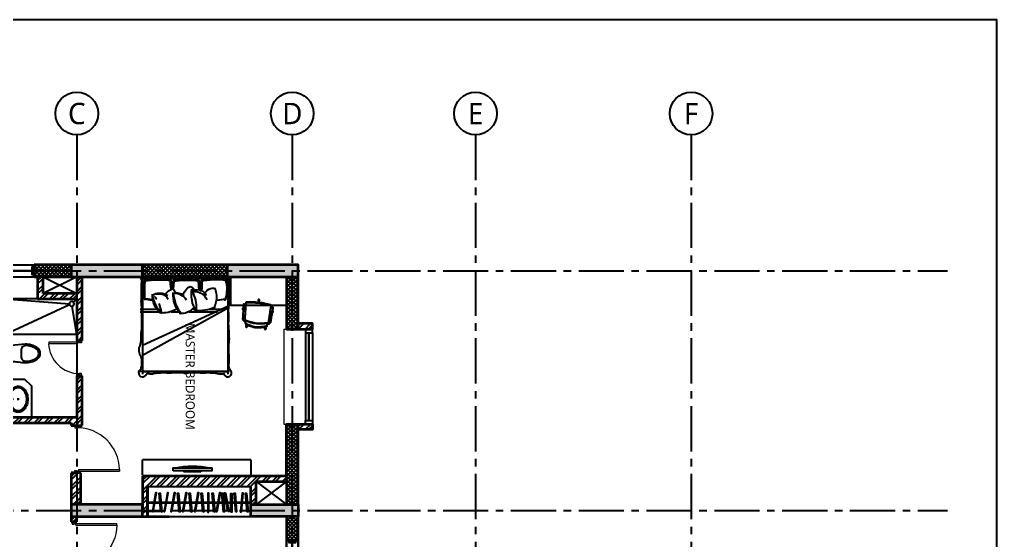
# Model space of a CAD drawing. Header units: millimetres. Extents: x -2409243 to -2334937, y -643723 to -441957.
# Drawn here: x -2355516 to -2334937, y -459848 to -448873 of the extents above; entities that cross this region are included whole.
import ezdxf
from ezdxf.enums import TextEntityAlignment as Align

# ---------------------------------------------------------------- set-up
doc = ezdxf.new("R2010")
doc.units = ezdxf.units.MM
doc.header["$MEASUREMENT"] = 0
doc.linetypes.add('CENTER2', pattern=[28.575, 19.05, -3.175, 3.175, -3.175])
for name, color, linetype in [('A-Anno-Grid Lines', 154, 'Continuous'), ('A-Sanitory', 181, 'Continuous'), ('A-Wall Patt', 8, 'Continuous'), ('A-Window', 4, 'Continuous'), ('Anno_Labels', 7, 'Continuous'), ('S-Conc Patt', 9, 'Continuous'), ('TAGS', 7, 'Continuous')]:
    doc.layers.add(name, color=color, linetype=linetype)
for name, color, linetype, lineweight in [('A-Detail Lines', 8, 'Continuous', 25), ('A-Door', 4, 'Continuous', 9), ('A-DTLS-Elevation', 4, 'Continuous', 25), ('A-Wall Ele', 3, 'Continuous', 20), ('A-Wall Sec', 1, 'Continuous', 30), ('COL', 15, 'Continuous', 25), ('S-Concrete', 40, 'Continuous', 30)]:
    doc.layers.add(name, color=color, linetype=linetype, lineweight=lineweight)
doc.layers.add('I-Furniture', color=7, linetype='Continuous', lineweight=25, true_color=0xd17000)
doc.styles.get("Standard").update_dxf_attribs({"font": 'trebuc.ttf'})
pattern_1 = [(225, (-1525842.595, -761258.91), (39.7747564, -39.7747564), []), (315, (-1525842.595, -761258.91), (39.7747564, 39.7747564), [])]
pattern_2 = [(45, (-2351525.57, -482025.75), (-106.066, 106.066), []), (45, (-2351454.86, -482025.75), (-106.066, 106.066), [])]
pattern_3 = [(45, (-2351525.57, -482115.75), (-106.066, 106.066), []), (45, (-2351454.86, -482115.75), (-106.066, 106.066), [])]

# ---------------------------------------------------------------- blocks, each defined once
blk = doc.blocks.new('Cols Residences')
at = {"layer": 'S-Conc Patt'}
for points in [[(4778, -10749), (5028, -10749), (5028, -9249), (4778, -9249)], [(9828, -10749), (10078, -10749), (10078, -9249), (9828, -9249)], [(9828, -14029), (10078, -14029), (10078, -12529), (9828, -12529)], [(5028, -13029), (5028, -14029), (4778, -14029), (4778, -13029)]]:
    blk.add_hatch(color=256, dxfattribs=at).paths.add_polyline_path(points)
at = {"layer": 'S-Concrete', "lineweight": 35}
for points in [[(4778, -10749), (5028, -10749), (5028, -9249), (4778, -9249)], [(9828, -10749), (10078, -10749), (10078, -9249), (9828, -9249)], [(9828, -14029), (10078, -14029), (10078, -12529), (9828, -12529)], [(5028, -13029), (5028, -14029), (4778, -14029), (4778, -13029)]]:
    blk.add_lwpolyline(points, close=True, dxfattribs=at)
blk = doc.blocks.new('Win 2000 @ 300W')
at = {"layer": 'A-Window', "color": 2, "lineweight": 30}
blk.add_line((1950, -125), (50, -125), dxfattribs=at)
at = {"layer": 'A-Window'}
for points in [[(2000, 0), (0, 0)], [(0, -50), (50, -50), (50, -200), (0, -200)], [(2000, -50), (1950, -50), (1950, -200), (2000, -200)], [(2000, -250), (0, -250)]]:
    blk.add_lwpolyline(points, dxfattribs=at)
blk = doc.blocks.new('Bay Win Rec')
at = {"layer": 'A-Wall Ele'}
for points in [[(27370, -13729), (29370, -13729)], [(27370, -13729), (27370, -13779)], [(29370, -13729), (29370, -13779)]]:
    blk.add_lwpolyline(points, dxfattribs=at)
at = {"layer": 'A-Window'}
for p, q in [((27445, -14179), (29295, -14179)), ((27445, -14329), (29295, -14329))]:
    blk.add_line(p, q, dxfattribs=at)
at = {"layer": 'A-Window', "color": 2, "lineweight": 30}
blk.add_line((29295, -14254), (27445, -14254), dxfattribs=at)
at = {"layer": 'A-Window'}
for points in [[(27370, -14179), (27445, -14179), (27445, -14329), (27370, -14329)], [(29370, -14179), (29295, -14179), (29295, -14329), (29370, -14329)]]:
    blk.add_lwpolyline(points, dxfattribs=at)
blk = doc.blocks.new('ABL_Door_S - 750 x 2100-5-3 Second Floor Lvl')
at = {"layer": 'A-Door', "color": 5, "lineweight": 18}
for p, q in [((-375, 38), (-325, 38)), ((-375, -38), (-375, 38)), ((-325, 38), (-325, -3)), ((325, 38), (325, -3)), ((375, 38), (325, 38)), ((375, -38), (375, 38)), ((-375, -38), (-340, -38)), ((-340, -3), (-325, -3)), ((-340, -38), (-340, -3)), ((-340, -38), (-340, -652)), ((-305, -38), (-340, -38)), ((-305, -38), (-305, -652)), ((340, -3), (325, -3)), ((340, -38), (340, -3)), ((375, -38), (340, -38))]:
    blk.add_line(p, q, dxfattribs=at)
blk.add_lwpolyline([(-340, -652), (-305, -652)], dxfattribs=at)
at = {"layer": 'A-Door', "lineweight": 18}
blk.add_arc((-325, -3), 650, 271.7632, 0, dxfattribs=at)
blk = doc.blocks.new('ABL_Door_S - 1000 x 2100-11-3 Second Floor Lvl')
at = {"layer": 'A-Door', "color": 5}
for p, q in [((-500, 38), (-450, 38)), ((-500, -38), (-500, 38)), ((-450, 38), (-450, -3)), ((450, 38), (450, -3)), ((500, 38), (450, 38)), ((500, -38), (500, 38)), ((-500, -38), (-465, -38)), ((-465, -3), (-450, -3)), ((-465, -38), (-465, -3)), ((-430, -38), (-465, -38)), ((465, -3), (450, -3)), ((465, -38), (465, -3)), ((500, -38), (465, -38))]:
    blk.add_line(p, q, dxfattribs=at)
at = {"layer": 'A-Door', "color": 5, "lineweight": 18}
for p, q in [((-465, -38), (-465, -902)), ((-430, -38), (-430, -902)), ((-430, -902), (-465, -902))]:
    blk.add_line(p, q, dxfattribs=at)
at = {"layer": 'A-Door'}
blk.add_arc((-450, -3), 900, 271.2733, 0, dxfattribs=at)
blk = doc.blocks.new('Toilet Win')
at = {"layer": 'A-Window', "color": 2, "lineweight": 30}
blk.add_line((22742, -8048), (22742, -8548), dxfattribs=at)
at = {"layer": 'A-Window'}
for points in [[(22617, -7998), (22617, -8598)], [(22667, -7998), (22667, -8048), (22817, -8048), (22817, -7998)], [(22867, -7998), (22867, -8598)], [(22667, -8598), (22667, -8548), (22817, -8548), (22817, -8598)]]:
    blk.add_lwpolyline(points, dxfattribs=at)
blk = doc.blocks.new('Grid Head')
blk.add_circle((0, 0), 3)
at = {"layer": 'Anno_Labels'}
blk.add_attdef('GRID_NAME', text='', height=3, dxfattribs=at).set_placement((0, 0), align=Align.MIDDLE_CENTER)
blk = doc.blocks.new('Grid Residences')
at = {"layer": 'A-Anno-Grid Lines', "linetype": 'CENTER2', "ltscale": 50}
for p, q in [((4903, 2923), (4903, -27704)), ((9953, 2923), (9953, -27704)), ((12818, -9364), (-37818, -9364)), ((12818, -13904), (-37818, -13904)), ((12818, -17764), (-37818, -17764)), ((12818, -22304), (-37818, -22304))]:
    blk.add_line(p, q, dxfattribs=at)
ref = blk.add_blockref('Grid Head', (13268, -9364), dxfattribs=dict(xscale=150, yscale=150, zscale=150, rotation=270))
ref.add_attrib('GRID_NAME', 'C', dxfattribs={"height": 450, "rotation": 270}).set_placement((13268, -9364), align=Align.MIDDLE_CENTER)
ref = blk.add_blockref('Grid Head', (13268, -13904), dxfattribs=dict(xscale=150, yscale=150, zscale=150, rotation=270))
ref.add_attrib('GRID_NAME', 'D', dxfattribs={"height": 450, "rotation": 270}).set_placement((13268, -13904), align=Align.MIDDLE_CENTER)
ref = blk.add_blockref('Grid Head', (13268, -17764), dxfattribs=dict(xscale=150, yscale=150, zscale=150, rotation=270))
ref.add_attrib('GRID_NAME', 'E', dxfattribs={"height": 450, "rotation": 270}).set_placement((13268, -17764), align=Align.MIDDLE_CENTER)
ref = blk.add_blockref('Grid Head', (13268, -22304), dxfattribs=dict(xscale=150, yscale=150, zscale=150, rotation=270))
ref.add_attrib('GRID_NAME', 'F', dxfattribs={"height": 450, "rotation": 270}).set_placement((13268, -22304), align=Align.MIDDLE_CENTER)
blk = doc.blocks.new('s5')
at = {"layer": 'A-Detail Lines'}
for p, q in [((-39900, 54612), (-39550, 55322)), ((-39900, 55322), (-39550, 54612))]:
    blk.add_line(p, q, dxfattribs=at)
blk = doc.blocks.new('s6')
at = {"layer": 'A-Detail Lines'}
for p, q in [((-35585, 50832), (-35100, 50197)), ((-35585, 50197), (-35100, 50832))]:
    blk.add_line(p, q, dxfattribs=at)
blk = doc.blocks.new('Sink TOILET')
for points in [[(1123786, -93318, -0.12976), (1123805, -93245, -0.106426), (1123866, -93176, -0.084431), (1123952, -93133, -0.073534), (1124061, -93117, -0.073534), (1124169, -93133, -0.084431), (1124255, -93176, -0.106426), (1124316, -93245, -0.12976), (1124336, -93318, -0.12976), (1124316, -93391, -0.106426), (1124255, -93460, -0.084431), (1124169, -93503, -0.073534), (1124061, -93519, -0.073534), (1123952, -93503, -0.084431), (1123866, -93460, -0.106426), (1123805, -93391, -0.12976)], [(1123815, -93318, -0.12976), (1123830, -93259, -0.106426), (1123883, -93199, -0.084431), (1123960, -93161, -0.073534), (1124061, -93146, -0.073534), (1124161, -93161, -0.084431), (1124238, -93199, -0.106426), (1124291, -93259, -0.12976), (1124307, -93318, -0.12976), (1124291, -93377, -0.106426), (1124238, -93437, -0.084431), (1124161, -93475, -0.073534), (1124061, -93490, -0.073534), (1123960, -93475, -0.084431), (1123883, -93437, -0.106426), (1123830, -93377, -0.12976)]]:
    blk.add_lwpolyline(points, format="xyb", close=True)
for radius in [17.8, 12.2]:
    blk.add_circle((1124061, -93182), radius)
at = {"layer": 'A-Detail Lines'}
for points in [[(1124041, -93318), (1124081, -93318)], [(1124061, -93338), (1124061, -93298)]]:
    blk.add_lwpolyline(points, dxfattribs=at)
blk = doc.blocks.new('Arrsng 2')
at = {"layer": 'A-Sanitory'}
for points in [[(-3869, -15557), (-4162, -15527, -0.384412), (-4184, -15502), (-4184, -15222, -0.383904), (-4162, -15197, -0.001434), (-3871, -15167, -0.140641), (-3624, -15237, -0.259738), (-3554, -15362, -0.259738), (-3624, -15487, -0.139471)], [(-3959, -15427), (-3959, -15297, -0.422961), (-3856, -15197, -0.13189), (-3640, -15262, -0.259738), (-3584, -15362, -0.259738), (-3640, -15462, -0.13189), (-3856, -15527, -0.422961)]]:
    blk.add_lwpolyline(points, format="xyb", close=True, dxfattribs=at)
blk.add_arc((-3868, -15192), 25, 89.84, 95.7189, dxfattribs=at)
blk = doc.blocks.new('Bt 01')
at = {"layer": 'A-Detail Lines'}
for points in [[(-2936, -16385), (-4284, -15762)], [(-2784, -15762), (-2882, -16357)], [(-4284, -16512), (-2940, -16410)], [(-2855, -16441), (-2784, -16512)]]:
    blk.add_lwpolyline(points, dxfattribs=at)
at = {"layer": 'A-Sanitory', "ltscale": 0.5}
blk.add_lwpolyline([(-3734, -14012), (-3734, -14671), (-3876, -14812), (-4284, -14812)], dxfattribs=at)
at = {"layer": 'A-Sanitory'}
for points in [[(-4184, -14812), (-4184, -15762)], [(-4184, -15762), (-4284, -15762)], [(-2784, -15762), (-4284, -15762)], [(-3609, -16512), (-4284, -16512)]]:
    blk.add_lwpolyline(points, dxfattribs=at)
blk.add_circle((-2890, -16406), 50, dxfattribs=at)
at = {"layer": 'A-Detail Lines'}
blk.add_blockref('Arrsng 2', (0, 0), dxfattribs=at)
at = {"layer": 'A-Sanitory', "ltscale": 0.5, "xscale": -1, "rotation": 90}
blk.add_blockref('Sink TOILET', (-97335, 1109663), dxfattribs=at)
blk = doc.blocks.new('A$C6B7C0178')
at = {"layer": 'I-Furniture', "linetype": 'ByBlock'}
for p, q in [((2130, 906), (89, 906)), ((148, 942), (148, -944)), ((1495, 932), (486, -894)), ((1527, 932), (697, -894)), ((2098, 942), (2098, -944)), ((1396, 685), (1396, 83)), ((1450, 813), (1450, 507)), ((1450, 206), (1450, 167)), ((1396, -131), (1396, -288)), ((1396, -540), (1396, -944)), ((1450, -582), (1450, -944)), ((2130, -894), (89, -894))]:
    blk.add_line(p, q, dxfattribs=at)
at = {"layer": 'I-Furniture', "color": 0, "linetype": 'ByBlock'}
for points in [[(533, 921, 0.045167), (333, 927, -0.080578), (229, 922, 0.238231), (242, 929, -0.211134), (199, 947, 0.329446), (66, 965, 0.37589), (31, 886, 0.123892), (75, 829, -1.08815), (96, 825, 0.141351), (99, 687, -0.036442), (115, 543, -0.046791), (113, 428, 0.023628), (115, 321, -0.055897), (113, 64, 0.053528), (105, 21, 0.053528), (113, -22, -0.055897), (115, -279, 0.026973), (113, -372, -0.036947), (115, -518, -0.036442), (99, -662, 0.219023), (96, -751, -0.342539), (75, -818, 0.123892), (31, -875, 0.37589), (66, -953, 0.329446), (199, -935, -0.211134), (242, -917, 0.238231), (229, -910, -0.06219), (364, -905, -0.218233), (487, -940, 0.123513), (593, -963, 0.129887), (695, -941, -0.095063), (836, -920, 0.016498), (995, -914, -0.039412), (1214, -905, 0.025508), (1378, -905, -0.038458), (1509, -908, 0.058958), (1655, -915, 0.00267), (1898, -910, 0.015571), (2092, -907)], [(836, 931, -0.037552), (533, 921)], [(2092, 919, 0.015571), (1898, 922, 0.00267), (1655, 927, 0.058958), (1509, 920, -0.038458), (1378, 917, 0.025508), (1214, 917, -0.039412), (995, 925, 0.016498), (836, 931)]]:
    blk.add_lwpolyline(points, format="xyb", dxfattribs=at)
at = {"layer": 'I-Furniture', "linetype": 'ByBlock'}
for centre, radius, start, end in [((1868, 489), 413, 57.51, 123.8336), ((-5561, 1718), 7288, 351.7812, 353.3958), ((581, 646), 1504, 347.8698, 8.7941), ((1569, 211), 264, 348.0413, 70.8342), ((1498, -462), 700, 61.0456, 94.1497), ((2088, -2734), 3094, 90.1063, 94.3312), ((2057, 1293), 1004, 259.589, 272.0447), ((-922, 93), 2993, 353.3146, 4.0301), ((1531, -205), 264, 353.1541, 62.0001), ((1909, 748), 992, 237.3804, 263.3034), ((1538, -558), 249, 329.3706, 56.8919), ((2046, -1017), 783, 87.8261, 101.4767), ((2039, 491), 792, 259.1667, 273.123), ((-47, -536), 2125, 351.3474, 6.9362), ((1859, 24), 706, 227.3201, 261.4624), ((1328, -1127), 631, 66.2982, 83.8539), ((1328, -1127), 631, 49.9508, 56.951), ((442, -864), 1236, 0.5029, 8.0813), ((1857, 1187), 2032, 264.0935, 276.4707)]:
    blk.add_arc(centre, radius, start, end, dxfattribs=at)
at = {"layer": 'I-Furniture', "color": 0, "linetype": 'ByBlock'}
for centre, radius, start, end in [((2517, 631), 873, 165.3177, 177.3751), ((1880, 180), 703, 73.9263, 107.1409), ((890, 621), 1207, 347.2408, 11.1902), ((2130, 320), 702, 153.0538, 189.663), ((1716, 122), 545, 69.3026, 116.5026), ((1698, 597), 204, 291.4295, 14.3652), ((1653, 253), 221, 324.1671, 63.8421), ((1774, 803), 664, 238.6542, 279.1977), ((1858, 1940), 1599, 269.1536, 277.5533), ((1872, -784), 1100, 79.5301, 89.934), ((528, 56), 1563, 349.1717, 8.8688), ((1721, -83), 355, 128.7278, 185.6813), ((1644, 283), 343, 285.4018, 329.7122), ((1828, 86), 114, 12.1757, 68.3207), ((1755, 327), 572, 225.5269, 275.813), ((1943, -478), 564, 148.1221, 185.9522), ((1532, -185), 274, 346.3296, 38.0812), ((1797, -297), 95.5, 30.1134, 85.8974), ((1499, -531), 301, 328.6569, 34.6491), ((1689, -223), 198, 289.1335, 355.0933), ((1873, -1052), 782, 75.3434, 88.3876), ((1867, 804), 1059, 271.8337, 280.6945), ((1000, -558), 1102, 344.9748, 13.7789), ((1724, -259), 422, 212.3262, 277), ((2608, -615), 962, 184.2269, 193.5763), ((1876, 64), 926, 257.3175, 281.7435)]:
    blk.add_arc(centre, radius, start, end, dxfattribs=at)
blk = doc.blocks.new('executive study table')
at = {"layer": 'I-Furniture'}
for p, q in [((-171, 533), (-152, 534)), ((-155, 571), (-133, 572)), ((-140, 567), (-139, 571)), ((-171, 7), (-152, 6)), ((-155, -30), (-133, -32)), ((-140, -27), (-139, -31))]:
    blk.add_line(p, q, dxfattribs=at)
for points in [[(-509, 270, -0.04406), (-503, 336, -0.026544), (-480, 437), (-506, 458, -3.638528), (-496, 470), (-474, 457, -0.010397), (-461, 495, -0.318214), (-452, 502, 0.043075), (-444, 502, 0.035302), (-412, 510, 0.013054), (-403, 513, -0.140274), (-393, 546, -0.187796), (-364, 568, -0.087841), (-327, 571, 0.059908), (-291, 573, -0.051364), (-254, 575), (-196, 578), (-157, 580, -1), (-129, 582), (-95, 584), (-77, 585, -0.040528), (-61, 585, 0.019703), (-50, 584, -0.367951), (-46, 580, -0.076399), (-46, 574, -0.223629), (-48, 571, -0.09063), (-48, 571, 0.435593), (-49, 571), (-50, 566, 0.041397), (-52, 552, 0.005779), (-52, 542, 0.01447), (-52, 538), (-15, 540, -0.416429), (3, 524, -0.025896), (23, 280), (60, 277, -3.543521), (59, 262), (23, 262, -0.026019), (3, 16, -0.416429), (-15, 0), (-52, 2, 0.01447), (-52, -2, 0.005779), (-52, -12, 0.041397), (-50, -26), (-49, -31, 0.435593), (-48, -31, -0.09063), (-48, -31, -0.223629), (-46, -34, -0.076399), (-46, -40, -0.367951), (-50, -44, 0.019703), (-61, -44, -0.040528), (-77, -45), (-95, -44), (-129, -42, -1), (-157, -40), (-196, -38), (-254, -35, -0.051364), (-291, -33, 0.059908), (-327, -31, -0.087841), (-364, -28, -0.187796), (-393, -6, -0.140274), (-403, 27, 0.013054), (-412, 30, 0.035302), (-444, 38, 0.043075), (-452, 39, -0.318214), (-461, 45, -0.010397), (-474, 84), (-496, 71, -3.638528), (-506, 82), (-480, 103, -0.026544), (-503, 204, -0.04406)], [(-499, 270, 0.04406), (-494, 206, 0.042095), (-452, 49, -0.042637), (-443, 48, -0.035302), (-409, 40, -0.026112), (-389, 32, 0.070764), (-375, 28), (-352, 25, 0.002232), (-338, 25), (-15, 10, 0.431435), (-7, 17, 0.026929), (13, 270, 0.026929), (-7, 523, 0.431435), (-15, 530), (-338, 515, 0.002232), (-352, 515), (-375, 512, 0.070764), (-389, 508, -0.026112), (-409, 500, -0.035302), (-443, 492, -0.042637), (-452, 492, 0.042095), (-494, 335, 0.04406)], [(-155, 571), (-171, 533), (-339, 525, 0.002292), (-353, 525), (-377, 522, 0.066419), (-392, 517, -0.120179), (-385, 541, -0.187796), (-362, 558, -0.087841), (-328, 561, 0.059908), (-289, 563, -0.052112), (-254, 565), (-195, 568)], [(-152, 534), (-62, 538, -0.01546), (-62, 542, -0.005779), (-62, 552, -0.041397), (-59, 569), (-58, 573, -0.044554), (-58, 574, -0.006403), (-62, 575, 0.040528), (-77, 575), (-94, 574), (-133, 572, -0.154174), (-140, 567)], [(-155, -30), (-171, 7), (-339, 15, -0.002292), (-353, 15), (-377, 19, -0.066419), (-392, 23, 0.120179), (-385, -1, 0.187796), (-362, -18, 0.087841), (-328, -21, -0.059908), (-289, -23, 0.052112), (-254, -25), (-195, -28)], [(-152, 6), (-62, 2, 0.01546), (-62, -2, 0.005779), (-62, -12, 0.041397), (-59, -28), (-58, -32, 0.044554), (-58, -34, 0.006403), (-62, -34, -0.040528), (-77, -35), (-94, -34), (-133, -32, 0.154174), (-140, -27)]]:
    blk.add_lwpolyline(points, format="xyb", close=True, dxfattribs=at)
for points in [[(-496, 470), (-505, 475, 0.915293), (-514, 464), (-506, 458)], [(-385, 39, -0.074007), (-425, 270, -0.074007), (-385, 501)], [(-376, 42, -0.073942), (-415, 270, -0.073942), (-376, 498)], [(23, 270, -0.000012), (23, 270, -0.000012)], [(60, 277), (69, 277, -0.745022), (68, 262), (59, 262)], [(-496, 71), (-505, 65, -0.915293), (-514, 77), (-506, 82)]]:
    blk.add_lwpolyline(points, format="xyb", dxfattribs=at)
for points in [[(-157, 580), (-129, 582)], [(-157, -40), (-129, -42)]]:
    blk.add_lwpolyline(points, dxfattribs=at)
at = {"layer": 'I-Furniture', "elevation": -950}
blk.add_lwpolyline([(24, 262, 0.001894), (23, 280, 0.000296)], format="xyb", dxfattribs=at)
blk = doc.blocks.new('A$C52E23077')
at = {"layer": 'I-Furniture'}
blk.add_lwpolyline([(23, -583), (85, -583), (85, 227), (23, 227)], close=True, dxfattribs=at)
at = {"layer": 'I-Furniture', "linetype": 'ByBlock'}
blk.add_lwpolyline([(3, 0), (2, -356), (23, -356), (24, 0)], close=True, dxfattribs=at)
blk.add_arc((-1595, -177), 1719, 347.7599, 12.1509, dxfattribs=at)
blk = doc.blocks.new('wardrobe')
at = {"layer": 'I-Furniture', "lineweight": 35}
blk.add_line((-837981, 264481), (-837606, 264481), dxfattribs=at)
at = {"layer": 'I-Furniture', "linetype": 'Continuous'}
for p, q in [((-837941, 262316), (-837941, 264481)), ((-837931, 262316), (-837931, 264481))]:
    blk.add_line(p, q, dxfattribs=at)
for points in [[(-838231, 262316), (-838231, 264481), (-837606, 264481), (-837606, 262316)], [(-838137, 264405), (-837739, 264370), (-837737, 264390), (-838135, 264425)], [(-838137, 264283), (-837739, 264318), (-837737, 264298), (-838135, 264263)], [(-838144, 264060), (-837744, 264060), (-837744, 264080), (-838144, 264080)], [(-838137, 264165), (-837739, 264130), (-837737, 264150), (-838135, 264184)], [(-838137, 263905), (-837739, 263870), (-837737, 263890), (-838135, 263925)], [(-838128, 263998), (-837734, 263929), (-837731, 263948), (-838125, 264018)], [(-838128, 263775), (-837734, 263844), (-837731, 263825), (-838125, 263755)], [(-838137, 263701), (-837739, 263666), (-837737, 263686), (-838135, 263721)], [(-838138, 263597), (-837738, 263597), (-837738, 263577), (-838138, 263577)], [(-838137, 263473), (-837739, 263438), (-837737, 263458), (-838135, 263493)], [(-838137, 263217), (-837739, 263182), (-837737, 263202), (-838135, 263237)], [(-838128, 263317), (-837734, 263386), (-837731, 263366), (-838125, 263297)], [(-838128, 263064), (-837734, 263134), (-837731, 263114), (-838125, 263045)], [(-838137, 262975), (-837739, 262940), (-837737, 262960), (-838135, 262995)], [(-838128, 262818), (-837734, 262887), (-837731, 262868), (-838125, 262798)], [(-838137, 262585), (-837739, 262550), (-837737, 262570), (-838135, 262605)], [(-838128, 262674), (-837734, 262744), (-837731, 262724), (-838125, 262655)], [(-838128, 262428), (-837734, 262497), (-837731, 262478), (-838125, 262408)]]:
    blk.add_lwpolyline(points, close=True, dxfattribs=at)

msp = doc.modelspace()

# ---------------------------------------------------------------- hatches: boundary and pattern name
at = {"layer": 'A-Wall Patt'}
h = msp.add_hatch(dxfattribs=at)
h.set_pattern_fill('ANSI37', color=256, scale=450, angle=180, style=0)
h.set_pattern_definition(pattern_1)
h.paths.add_polyline_path([(-2355209.9, -454292.8), (-2354424.9, -454292.8), (-2354424.9, -454042.8), (-2355209.9, -454042.8)])
h = msp.add_hatch(dxfattribs=at)
h.set_pattern_fill('ANSI37', color=256, scale=450, angle=180, style=0)
h.set_pattern_definition(pattern_1)
h.paths.add_polyline_path([(-2351144.9, -454292.8), (-2351144.9, -454042.8), (-2352924.9, -454042.8), (-2352924.9, -454292.8)])
h = msp.add_hatch(dxfattribs=at)
h.set_pattern_fill('ANSI32', color=256, scale=400, style=0)
h.set_pattern_definition(pattern_3)
h.paths.add_polyline_path([(-2355809.9, -454293.8), (-2355924.9, -454293.8), (-2355924.9, -457422.8), (-2355694.9, -457422.8), (-2355694.9, -457372.8), (-2354424.9, -457372.8), (-2354424.9, -457422.8), (-2354194.9, -457422.8), (-2354194.9, -456382.8), (-2354309.9, -456382.8), (-2354309.9, -457257.8), (-2355809.9, -457257.8)])
h = msp.add_hatch(dxfattribs=at)
h.set_pattern_fill('ANSI32', color=256, scale=400, style=0)
h.set_pattern_definition([(45, (-1525842.6, -761258.91), (-106.066017, 106.066017), []), (45, (-1525771.88, -761258.91), (-106.066017, 106.066017), [])])
h.paths.add_polyline_path([(-2355019.9, -454293.8), (-2355134.9, -454293.8), (-2355134.9, -454757.8), (-2354309.9, -454757.8), (-2354309.9, -455632.8), (-2354194.9, -455632.8), (-2354194.9, -454292.8), (-2354309.9, -454292.8), (-2354309.9, -454642.8), (-2355019.9, -454642.8)])
h = msp.add_hatch(dxfattribs=at)
h.set_pattern_fill('ANSI37', color=256, scale=450, angle=180, style=0)
h.set_pattern_definition(pattern_1)
h.paths.add_polyline_path([(-2349894.9, -455395.3), (-2349644.9, -455395.3), (-2349644.9, -454292.8), (-2349894.9, -454292.8)])
h = msp.add_hatch(dxfattribs=at)
h.set_pattern_fill('ANSI32', color=256, scale=400, style=0)
h.set_pattern_definition(pattern_2)
h.paths.add_polyline_path([(-2349643.9, -455280.3), (-2349643.9, -455395.3), (-2349344.9, -455395.3), (-2349344.9, -455280.3)])
h = msp.add_hatch(dxfattribs=at)
h.set_pattern_fill('ANSI37', color=256, scale=450, angle=180, style=0)
h.set_pattern_definition(pattern_1)
h.paths.add_polyline_path([(-2349894.9, -457395.3), (-2349894.9, -459092.8), (-2349644.9, -459092.8), (-2349644.9, -457395.3)])
h = msp.add_hatch(dxfattribs=at)
h.set_pattern_fill('ANSI32', color=256, scale=400, style=0)
h.set_pattern_definition(pattern_2)
h.paths.add_polyline_path([(-2349643.9, -457395.3), (-2349643.9, -457510.3), (-2349344.9, -457510.3), (-2349344.9, -457395.3)])
h = msp.add_hatch(dxfattribs=at)
h.set_pattern_fill('ANSI32', color=256, scale=400, style=0)
h.set_pattern_definition(pattern_3)
h.paths.add_polyline_path([(-2354224.9, -458422.8), (-2354424.9, -458422.8), (-2354424.9, -459092.8), (-2354224.9, -459092.8)])
h = msp.add_hatch(dxfattribs=at)
h.set_pattern_fill('ANSI32', color=256, scale=400, style=0)
h.set_pattern_definition([(45, (-1817586.74, -2221056.54), (-106.066017, 106.066017), []), (45, (-1817516.03, -2221056.54), (-106.066017, 106.066017), [])])
h.paths.add_polyline_path([(-2349895.3, -458492.8), (-2349895.3, -458607.8), (-2350530.3, -458607.8), (-2350530.3, -459092.8), (-2350645.3, -459092.8), (-2350645.3, -458717.8), (-2352819.3, -458717.8), (-2352819.3, -459342.8), (-2352925.3, -459342.8), (-2352925.3, -459092.8), (-2352925.3, -458492.8)])
h = msp.add_hatch(dxfattribs=at)
h.set_pattern_fill('ANSI32', color=256, scale=400, style=0)
h.set_pattern_definition([(45, (-2483823.14, -482115.75), (-106.06602, 106.06602), []), (45, (-2483752.43, -482115.75), (-106.06602, 106.06602), [])])
h.paths.add_polyline_path([(-2354424.9, -459342.8), (-2354424.9, -459457.8), (-2354309.9, -459457.8), (-2354309.9, -459342.8)], flags=0)
h = msp.add_hatch(dxfattribs=at)
h.set_pattern_fill('ANSI37', color=256, scale=450, angle=180, style=0)
h.set_pattern_definition(pattern_1)
h.paths.add_polyline_path([(-2349894.9, -459668.4), (-2349894.9, -459727.8), (-2349894.9, -459842.8), (-2349644.9, -459842.8), (-2349644.9, -459342.8), (-2349894.9, -459342.8)])

# ---------------------------------------------------------------- linework, layer by layer
msp.add_lwpolyline([(-2409243.5, -448873), (-2334936.9, -448873), (-2334936.9, -504624.3), (-2409243.5, -504624.3)], close=True, dxfattribs=at)
msp.add_lwpolyline([(-2409243.5, -448873), (-2334936.9, -448873), (-2334936.9, -504624.3), (-2409243.5, -504624.3)], close=True, dxfattribs=at)
at = {"layer": 'A-Wall Sec', "lineweight": 35}
for p, q in [((-2354424.9, -454042.8), (-2355209.9, -454042.8)), ((-2355209.9, -454042.8), (-2355209.9, -454292.8)), ((-2354424.9, -454042.8), (-2355209.9, -454042.8)), ((-2355209.9, -454042.8), (-2355209.9, -454292.8)), ((-2351144.9, -454042.8), (-2352924.9, -454042.8)), ((-2351144.9, -454042.8), (-2352924.9, -454042.8)), ((-2355209.9, -454292.8), (-2355134.9, -454292.8)), ((-2355209.9, -454292.8), (-2355134.9, -454292.8)), ((-2355134.9, -454292.8), (-2355134.9, -454757.8)), ((-2355134.9, -454292.8), (-2355134.9, -454757.8)), ((-2355019.9, -454292.8), (-2354424.9, -454292.8)), ((-2355019.9, -454642.8), (-2355019.9, -454292.8)), ((-2355019.9, -454292.8), (-2354424.9, -454292.8)), ((-2355019.9, -454642.8), (-2355019.9, -454292.8)), ((-2354309.9, -454292.8), (-2354309.9, -454642.8)), ((-2354309.9, -454292.8), (-2354309.9, -454642.8)), ((-2354194.9, -455632.8), (-2354194.9, -454292.8)), ((-2354194.9, -455632.8), (-2354194.9, -454292.8)), ((-2352924.9, -454292.8), (-2351144.9, -454292.8)), ((-2352924.9, -454292.8), (-2351144.9, -454292.8)), ((-2349644.9, -455280.3), (-2349644.9, -454292.8)), ((-2349644.9, -455280.3), (-2349644.9, -454292.8)), ((-2355134.9, -454757.8), (-2354309.9, -454757.8)), ((-2355134.9, -454757.8), (-2354309.9, -454757.8)), ((-2354309.9, -454642.8), (-2355019.9, -454642.8)), ((-2354309.9, -454642.8), (-2355019.9, -454642.8)), ((-2354309.9, -454757.8), (-2354309.9, -455632.8)), ((-2354309.9, -454757.8), (-2354309.9, -455632.8)), ((-2354309.9, -455632.8), (-2354194.9, -455632.8)), ((-2354309.9, -455632.8), (-2354194.9, -455632.8)), ((-2354309.9, -456382.8), (-2354309.9, -457257.8)), ((-2354194.9, -456382.8), (-2354309.9, -456382.8)), ((-2354309.9, -456382.8), (-2354309.9, -457257.8)), ((-2354194.9, -456382.8), (-2354309.9, -456382.8)), ((-2354194.9, -457315.3), (-2354194.9, -456382.8)), ((-2354194.9, -457315.3), (-2354194.9, -456382.8)), ((-2354309.9, -457257.8), (-2355809.9, -457257.8)), ((-2354309.9, -457257.8), (-2355809.9, -457257.8)), ((-2355694.9, -457372.8), (-2354424.9, -457372.8)), ((-2355694.9, -457372.8), (-2354424.9, -457372.8)), ((-2354424.9, -457372.8), (-2354424.9, -457422.8)), ((-2354424.9, -457372.8), (-2354424.9, -457422.8)), ((-2354424.9, -457422.8), (-2354194.9, -457422.8)), ((-2354424.9, -457422.8), (-2354194.9, -457422.8)), ((-2354194.9, -457422.8), (-2354194.9, -457315.3)), ((-2354194.9, -457422.8), (-2354194.9, -457315.3)), ((-2349644.9, -459092.8), (-2349644.9, -457510.3)), ((-2349644.9, -459092.8), (-2349644.9, -457510.3)), ((-2354224.9, -458422.8), (-2354424.9, -458422.8)), ((-2354424.9, -458422.8), (-2354424.9, -459092.8)), ((-2354224.9, -458422.8), (-2354424.9, -458422.8)), ((-2354424.9, -458422.8), (-2354424.9, -459092.8)), ((-2354224.9, -459092.8), (-2354224.9, -458422.8)), ((-2354224.9, -459092.8), (-2354224.9, -458422.8)), ((-2352925.3, -458492.6), (-2352925.3, -459227.6)), ((-2349895.3, -458492.8), (-2352925.3, -458492.8)), ((-2349895.3, -458492.8), (-2352477.8, -458492.8)), ((-2350529.9, -458607.8), (-2349894.9, -458607.8)), ((-2350529.9, -459092.8), (-2350529.9, -458607.8)), ((-2350529.9, -458607.8), (-2349894.9, -458607.8)), ((-2350529.9, -459092.8), (-2350529.9, -458607.8)), ((-2349894.9, -458607.8), (-2349894.9, -459092.8)), ((-2349894.9, -458607.8), (-2349894.9, -459092.8)), ((-2352819.3, -459342.8), (-2352819.3, -458717.7)), ((-2352477.4, -459227.8), (-2352924.9, -459227.8)), ((-2352477.4, -459227.8), (-2352924.9, -459227.8)), ((-2354424.9, -459342.8), (-2354424.9, -459457.8)), ((-2354424.9, -459342.8), (-2354424.9, -459457.8)), ((-2354424.9, -459457.8), (-2354309.9, -459457.8)), ((-2354424.9, -459457.8), (-2354309.9, -459457.8)), ((-2354309.9, -459457.8), (-2354309.9, -459342.8)), ((-2352925.3, -459342.8), (-2352819.3, -459342.8)), ((-2352924.9, -459342.8), (-2352362.4, -459342.8)), ((-2352924.9, -459342.8), (-2352362.4, -459342.8)), ((-2349894.9, -459342.8), (-2349894.9, -459842.8)), ((-2349894.9, -459342.8), (-2349894.9, -459842.8)), ((-2349644.9, -459842.8), (-2349644.9, -459342.8)), ((-2349644.9, -459842.8), (-2349644.9, -459342.8)), ((-2349894.9, -459842.8), (-2349644.9, -459842.8)), ((-2349894.9, -459842.8), (-2349644.9, -459842.8))]:
    msp.add_line(p, q, dxfattribs=at)
at = {"layer": 'A-Wall Sec'}
for p, q in [((-2355134.9, -454292.8), (-2355019.9, -454292.8)), ((-2355134.9, -454292.8), (-2355019.9, -454292.8)), ((-2349644.9, -455280.3), (-2349644.9, -455395.3)), ((-2349644.9, -455280.3), (-2349644.9, -455395.3)), ((-2349644.9, -457510.3), (-2349644.9, -457395.3)), ((-2349644.9, -457510.3), (-2349644.9, -457395.3)), ((-2349894.9, -458607.8), (-2349894.9, -458492.8)), ((-2349894.9, -458607.8), (-2349894.9, -458492.8))]:
    msp.add_line(p, q, dxfattribs=at)
at = {"layer": 'A-Wall Sec', "lineweight": 35}
for points in [[(-2349894.9, -454292.8), (-2349894.9, -455395.3), (-2349344.9, -455395.3), (-2349344.9, -455280.3), (-2349644.9, -455280.3)], [(-2349894.9, -454292.8), (-2349894.9, -455395.3), (-2349344.9, -455395.3), (-2349344.9, -455280.3), (-2349644.9, -455280.3)], [(-2349894.9, -458492.8), (-2349894.9, -457395.3), (-2349344.9, -457395.3), (-2349344.9, -457510.3), (-2349644.9, -457510.3)], [(-2349894.9, -458492.8), (-2349894.9, -457395.3), (-2349344.9, -457395.3), (-2349344.9, -457510.3), (-2349644.9, -457510.3)]]:
    msp.add_lwpolyline(points, dxfattribs=at)
at = {"layer": 'COL'}
for points in [[(-2354424.9, -454042.8), (-2354424.9, -454292.8), (-2352924.9, -454292.8), (-2352924.9, -454042.8)], [(-2351144.9, -454042.8), (-2351144.9, -454292.8), (-2349644.9, -454292.8), (-2349644.9, -454042.8)], [(-2354424.9, -459092.8), (-2354424.9, -459342.8), (-2352924.9, -459342.8), (-2352924.9, -459092.8)], [(-2350644.9, -459092.8), (-2350644.9, -459342.8), (-2349644.9, -459342.8), (-2349644.9, -459092.8)]]:
    msp.add_lwpolyline(points, close=True, dxfattribs=at)
at = {"layer": 'I-Furniture'}
for p, q in [((-2352928.3, -456287.9), (-2351128.3, -456287.9)), ((-2350644.9, -458152.8), (-2352924.9, -458152.8)), ((-2352924.9, -458472.8), (-2352924.9, -458152.8)), ((-2350644.9, -458152.8), (-2350644.9, -458472.8))]:
    msp.add_line(p, q, dxfattribs=at)
msp.add_lwpolyline([(-2351074.9, -454292.8), (-2351074.9, -454892.8), (-2349894.9, -454892.8)], dxfattribs=at)
at = {"layer": 'S-Concrete', "lineweight": 35}
for points in [[(-2352924.9, -454292.8), (-2352924.9, -454042.8), (-2354424.9, -454042.8), (-2354424.9, -454292.8)], [(-2349644.9, -454292.8), (-2349644.9, -454042.8), (-2351144.9, -454042.8), (-2351144.9, -454292.8)], [(-2352924.9, -459342.8), (-2352924.9, -459092.8), (-2354424.9, -459092.8), (-2354424.9, -459342.8)], [(-2350644.9, -459092.8), (-2349644.9, -459092.8), (-2349644.9, -459342.8), (-2350644.9, -459342.8)]]:
    msp.add_lwpolyline(points, close=True, dxfattribs=at)

# ---------------------------------------------------------------- block references
at = {"layer": 'A-Anno-Grid Lines', "rotation": 90}
msp.add_blockref('Grid Residences', (-2363674.2, -464121.2), dxfattribs=at)
at = {"layer": 'A-Anno-Grid Lines', "xscale": -1, "rotation": 90}
msp.add_blockref('Win 2000 @ 300W', (-2349894.9, -459842.8), dxfattribs=at)
msp.add_blockref('Win 2000 @ 300W', (-2349894.9, -459842.8), dxfattribs=at)
at = {"layer": 'A-Detail Lines', "xscale": -1}
for name, p, rotation in [('s5', (-2299698.3, -494192.8), 90), ('s5', (-2299698.3, -494192.8), 90), ('Bt 01', (-2351525.6, -471269.8), 180), ('Bt 01', (-2351525.6, -471269.8), 180), ('s6', (-2299698.3, -494192.8), 90), ('s6', (-2299698.3, -494192.8), 90)]:
    msp.add_blockref(name, p, dxfattribs=dict(at, rotation=rotation))
at = {"layer": 'A-Door'}
for name, p, rotation in [('ABL_Door_S - 750 x 2100-5-3 Second Floor Lvl', (-2354249.9, -456007.8), 270), ('ABL_Door_S - 750 x 2100-5-3 Second Floor Lvl', (-2354249.9, -456007.8), 270), ('ABL_Door_S - 1000 x 2100-11-3 Second Floor Lvl', (-2354312.4, -457922.8), 90), ('ABL_Door_S - 1000 x 2100-11-3 Second Floor Lvl', (-2354312.4, -457922.8), 90)]:
    msp.add_blockref(name, p, dxfattribs=dict(at, rotation=rotation))
at = {"layer": 'A-Door', "xscale": -1, "rotation": 90}
msp.add_blockref('ABL_Door_S - 1000 x 2100-11-3 Second Floor Lvl', (-2354367.4, -459957.8), dxfattribs=at)
msp.add_blockref('ABL_Door_S - 1000 x 2100-11-3 Second Floor Lvl', (-2354367.4, -459957.8), dxfattribs=at)
at = {"layer": 'A-DTLS-Elevation', "rotation": 90}
msp.add_blockref('Win 2000 @ 300W', (-2349894.9, -461842.8), dxfattribs=at)
at = {"layer": 'A-Wall Ele', "xscale": -1, "rotation": 90}
for name, p in [('Toilet Win', (-2363808, -431425.7)), ('Toilet Win', (-2363808, -431425.7)), ('Bay Win Rec', (-2363674.2, -428025.5)), ('Bay Win Rec', (-2363674.2, -428025.5))]:
    msp.add_blockref(name, p, dxfattribs=at)
at = {"layer": 'I-Furniture', "xscale": -1}
for name, p, rotation in [('A$C6B7C0178', (-2352034.1, -456435.4), 270), ('executive study table', (-2350749.1, -454826.4, -450), 263.7338328128679), ('A$C52E23077', (-2351694.6, -458403.8), 270), ('wardrobe', (-2615126.3, 378888.4), 270)]:
    msp.add_blockref(name, p, dxfattribs=dict(at, rotation=rotation))
at = {"layer": 'S-Concrete', "rotation": 90}
msp.add_blockref('Cols Residences', (-2363674.2, -464121.2), dxfattribs=at)

# ---------------------------------------------------------------- texts
at = {"layer": 'TAGS'}
msp.add_text('MASTER BEDROOM', height=189.951, rotation=270, dxfattribs=at).set_placement((-2352014.3, -455260.8))

doc.saveas('drawing.dxf')
